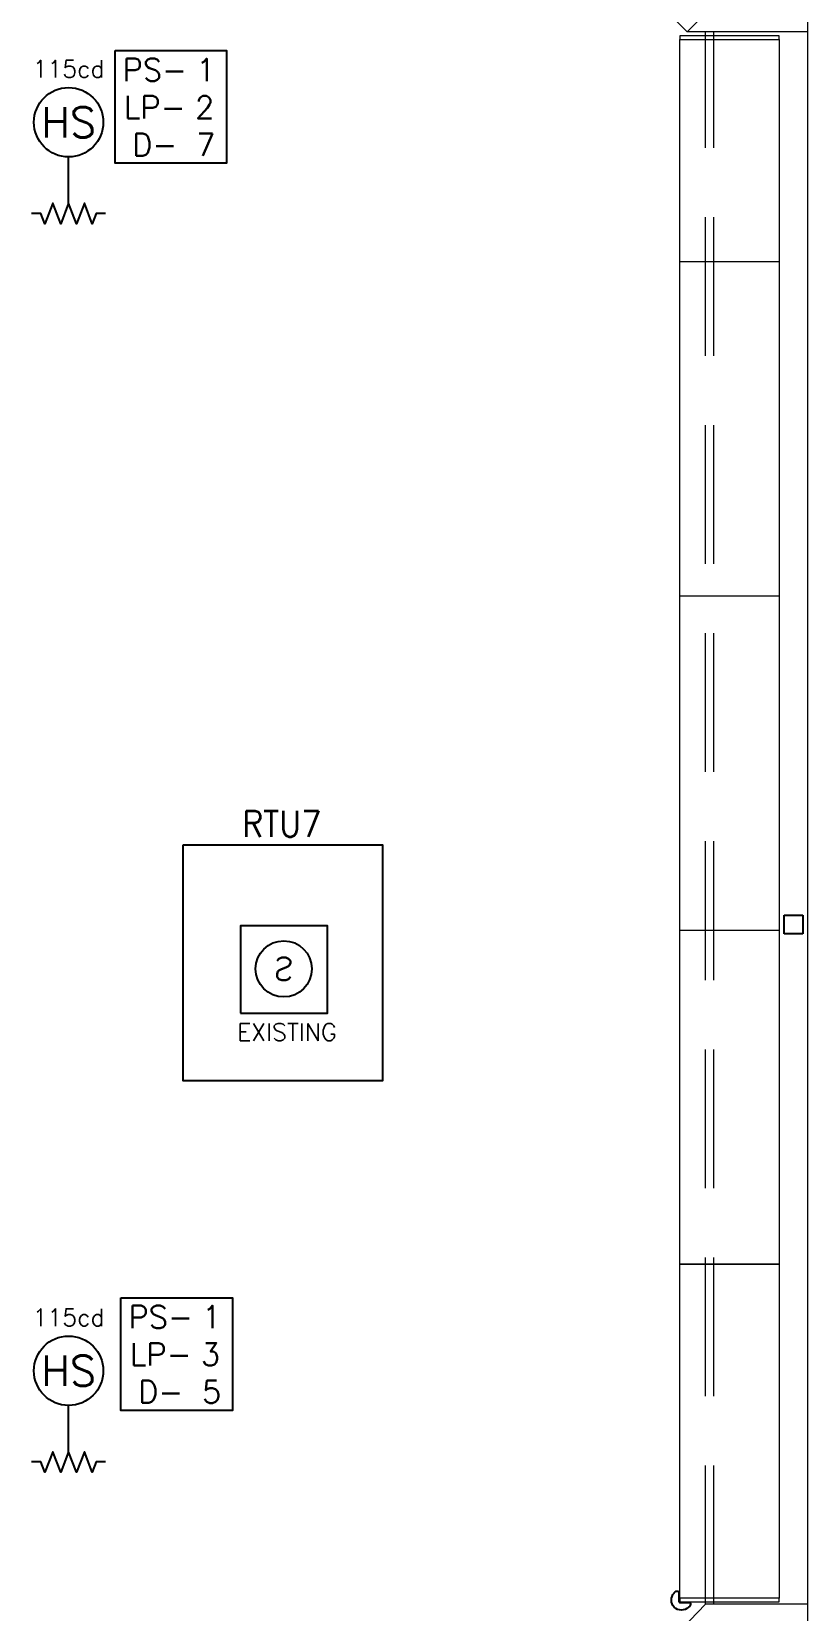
# Model space of a CAD drawing. Header units: inches. Extents: x 0 to 5040, y 0 to 3600.
# Drawn here: x 4225 to 4561, y 668 to 1351 of the extents above; entities that cross this region are included whole.
import ezdxf
from ezdxf.enums import TextEntityAlignment as Align

# ---------------------------------------------------------------- set-up
doc = ezdxf.new("R2010")
doc.units = ezdxf.units.IN
doc.header["$LTSCALE"] = 240
doc.header["$MEASUREMENT"] = 0
for name, pattern in [('HIDDEN2', [0.1875, 0.125, -0.0625]), ('XFLOOR$0$base-fp$0$DASHED', [0.75, 0.5, -0.25]), ('XFLOOR$0$base-fp$0$DIVIDE2', [0.625, 0.25, -0.125, 0, -0.125, 0, -0.125]), ('XFLOOR$0$base-fp$0$HIDDEN', [0.375, 0.25, -0.125])]:
    doc.linetypes.add(name, pattern=pattern)
doc.layers.get('0').update_dxf_attribs({"linetype": 'CONTINUOUS'})
for name, color, linetype in [('EFP10-R$0$G-ANNO-TEXT', 2, 'CONTINUOUS'), ('INITIATING', 4, 'CONTINUOUS'), ('LEADER', 4, 'CONTINUOUS'), ('NOTIFICATION', 6, 'CONTINUOUS'), ('XFLOOR$0$base-fp$0$A-REFR-GARD', 8, 'CONTINUOUS'), ('XFLOOR$0$base-fp$0$S-COLS_EXST', 8, 'CONTINUOUS')]:
    doc.layers.add(name, color=color, linetype=linetype)
for name, color, linetype, lineweight in [('XFLOOR$0$base-fp$0$A-EQPM-REFR_EXST', 8, 'CONTINUOUS', 18), ('XFLOOR$0$base-fp$0$A-SOFF-INTR_EXST', 8, 'XFLOOR$0$base-fp$0$HIDDEN', 18), ('XFLOOR$0$base-fp$0$A-WALL-EXTR_EXST', 8, 'CONTINUOUS', 18), ('XFLOOR$0$base-fp$0$A-WALL-INTR_EXST', 8, 'CONTINUOUS', 18)]:
    doc.layers.add(name, color=color, linetype=linetype, lineweight=lineweight)
doc.styles.add('EFP10-R$0$SIMPLEX', font='simplex.shx', dxfattribs={"height": 11.25})
doc.styles.add('NORMAL', font='romans.shx')
doc.styles.add('ROMANS', font='romans.shx', dxfattribs={"width": 0.9})
doc.styles.add('SIMPLEX', font='simplex.shx', dxfattribs={"height": 0.09375})

# ---------------------------------------------------------------- blocks, each defined once
blk = doc.blocks.new('XFLOOR$0$base-fp$0$A-REFR-CRNRP-P')
at = {"flags": 128}
blk.add_lwpolyline([(-0.03, 0.32, -0.442813), (0.32, 0), (0.32, -4.13, 0.391783), (0.79, -4.63), (0.99, -4.65, 0.227539), (1.96, -4.31), (2.4, -3.87), (2.41, -3.85), (2.41, -3.84), (2.4, -3.82), (2.37, -3.79, 0.996884), (-3.79, 2.36), (-3.82, 2.4), (-3.84, 2.41), (-3.85, 2.41), (-3.87, 2.4), (-4.31, 1.96, 0.227539), (-4.65, 0.99), (-4.63, 0.78, 0.391783), (-4.13, 0.32), (0.07, 0.32)], format="xyb", dxfattribs=at)
blk = doc.blocks.new('XFLOOR')
at = {"layer": 'XFLOOR$0$base-fp$0$A-EQPM-REFR_EXST', "color": 8}
for p, q in [((2841.74, 1189.78), (2841.74, 1286.03)), ((2841.74, 1286.03), (2884.74, 1286.03)), ((2841.74, 1189.78), (2841.74, 1286.03)), ((2841.74, 1286.03), (2884.74, 1286.03)), ((2884.74, 1286.03), (2884.74, 1189.78)), ((2884.74, 1286.03), (2884.74, 1189.78)), ((2841.74, 1045.28), (2841.74, 1189.78)), ((2841.74, 1045.28), (2841.74, 1189.78)), ((2884.74, 1189.78), (2841.74, 1189.78)), ((2884.74, 1189.78), (2884.74, 1045.28)), ((2884.74, 1189.78), (2884.74, 1045.28)), ((2884.74, 1045.28), (2841.74, 1045.28)), ((2884.74, 1045.28), (2841.74, 1045.28)), ((2841.74, 900.78), (2841.74, 1045.28)), ((2884.74, 1045.28), (2884.74, 900.78)), ((2884.74, 1045.28), (2884.74, 900.78)), ((2841.74, 756.28), (2841.74, 900.78)), ((2841.74, 900.78), (2884.74, 900.78)), ((2884.74, 900.78), (2884.74, 756.28)), ((2884.74, 900.78), (2884.74, 756.28)), ((2841.74, 611.78), (2841.74, 756.28)), ((2841.74, 756.28), (2884.74, 756.28)), ((2884.74, 756.28), (2841.74, 756.28)), ((2884.74, 756.28), (2884.74, 611.78)), ((2884.74, 611.78), (2841.74, 611.78)), ((2884.74, 611.78), (2841.74, 611.78))]:
    blk.add_line(p, q, dxfattribs=at)
for points in [[(2884.74, 1286.03), (2884.74, 1287.53), (2841.74, 1287.53), (2841.74, 1286.03)], [(2884.74, 1286.03), (2884.74, 1287.53), (2841.74, 1287.53), (2841.74, 1286.03)], [(2884.74, 610.28), (2884.74, 611.78), (2841.74, 611.78), (2841.74, 610.28)], [(2884.74, 610.28), (2884.74, 611.78), (2841.74, 611.78), (2841.74, 610.28)]]:
    blk.add_lwpolyline(points, close=True, dxfattribs=at)
at = {"layer": 'XFLOOR$0$base-fp$0$A-SOFF-INTR_EXST', "color": 8, "linetype": 'XFLOOR$0$base-fp$0$DASHED'}
blk.add_line((2791.65, 1342.71), (2845.03, 1289.34), dxfattribs=at)
at = {"layer": 'XFLOOR$0$base-fp$0$A-SOFF-INTR_EXST', "color": 8}
for p, q in [((2852.86, 609.21), (2852.86, 1289.34)), ((2856.49, 609.21), (2856.49, 1289.34))]:
    blk.add_line(p, q, dxfattribs=at)
at = {"layer": 'XFLOOR$0$base-fp$0$A-WALL-EXTR_EXST', "color": 8}
blk.add_line((2897.02, 2294.21), (2897.02, 382.21), dxfattribs=at)
at = {"layer": 'XFLOOR$0$base-fp$0$A-WALL-INTR_EXST', "color": 8, "linetype": 'Continuous'}
for p in [(2893.4, 1337.71), (2897.02, 1289.34)]:
    blk.add_line(p, (2845.03, 1289.34), dxfattribs=at)
at = {"layer": 'XFLOOR$0$base-fp$0$A-WALL-INTR_EXST', "color": 8}
for p, q in [((2852.86, 609.21), (2842.79, 598.71)), ((2897.02, 609.21), (2852.86, 609.21))]:
    blk.add_line(p, q, dxfattribs=at)
at = {"layer": 'XFLOOR$0$base-fp$0$S-COLS_EXST', "color": 8}
for p, q in [((2887.02, 907.21), (2895.02, 907.21)), ((2887.02, 899.21), (2887.02, 907.21)), ((2895.02, 907.21), (2895.02, 899.21)), ((2895.02, 899.21), (2887.02, 899.21))]:
    blk.add_line(p, q, dxfattribs=at)
at = {"layer": 'XFLOOR$0$base-fp$0$A-REFR-GARD', "color": 8, "linetype": 'XFLOOR$0$base-fp$0$DIVIDE2', "ltscale": 0.5, "xscale": -1, "rotation": 90}
blk.add_blockref('XFLOOR$0$base-fp$0$A-REFR-CRNRP-P', (2841.74, 610.28), dxfattribs=at)
blk = doc.blocks.new('PC2R')
at = {"layer": 'NOTIFICATION'}
blk.add_circle((0, 0), 0.125, dxfattribs=at)
at = {"layer": 'NOTIFICATION', "color": 2, "style": 'ROMANS'}
blk.add_text('HS', height=0.10938, dxfattribs=at).set_placement((0, 0), align=Align.MIDDLE)
blk.add_attdef('115CD', text='', height=0.0625, dxfattribs=at).set_placement((0, 0.1609), align=Align.CENTER)
blk = doc.blocks.new('A$C5E320BCF')
at = {"layer": 'NOTIFICATION'}
blk.add_lwpolyline([(0, 0.4062), (0.4024, 0.4062), (0.4024, 0), (0, 0)], close=True, dxfattribs=at)
at = {"layer": 'NOTIFICATION', "color": 2, "insert": (0.1437, 0.2022), "char_height": 0.08097, "width": 0.676855, "attachment_point": 5, "style": 'NORMAL'}
blk.add_mtext('PS-\\PLP-\\PD-', dxfattribs=at)
at = {"layer": 'NOTIFICATION', "color": 2, "style": 'NORMAL', "flags": 4}
for tag, p in [('PS', (0.2955, 0.3371)), ('LP', (0.2955, 0.2022)), ('D', (0.2955, 0.0672))]:
    blk.add_attdef(tag, text='', height=0.081, dxfattribs=at).set_placement(p, align=Align.MIDDLE_LEFT)
blk = doc.blocks.new('A$C37132997')
at = {"layer": 'NOTIFICATION', "color": 3, "linetype": 'HIDDEN2'}
blk.add_line((0.284, 0), (0.1171, 0), dxfattribs=at)
at = {"layer": 'NOTIFICATION', "color": 3}
blk.add_lwpolyline([(0.3211, 0.1336), (0.3211, 0.0996), (0.3583, 0.0854), (0.284, 0.0569), (0.3583, 0.0285), (0.284, 0), (0.3583, -0.0285), (0.284, -0.0569), (0.3583, -0.0854), (0.3211, -0.0996), (0.3211, -0.1336)], dxfattribs=at)
blk = doc.blocks.new('D4120')
at = {"layer": 'INITIATING'}
blk.add_lwpolyline([(-0.156, -0.1592), (0.1584, -0.1592), (0.1584, 0.1551), (-0.156, 0.1551)], close=True, dxfattribs=at)
blk.add_circle((0, 0), 0.1013, dxfattribs=at)
at = {"layer": 'INITIATING', "color": 2, "style": 'SIMPLEX', "text_generation_flag": 2, "flags": 8}
blk.add_attdef('S', text='', height=0.081, dxfattribs=at).set_placement((0, 0), align=Align.MIDDLE_CENTER)

msp = doc.modelspace()

# ---------------------------------------------------------------- linework, layer by layer
at = {"color": 2}
msp.add_lwpolyline([(4290.5, 999.26), (4376.75, 999.26), (4376.75, 897.13), (4290.5, 897.13)], close=True, dxfattribs=at)

# ---------------------------------------------------------------- block references
ref = msp.add_blockref('D4120', (4334.04, 945.56), dxfattribs=dict(xscale=120, yscale=120, zscale=120))
ref.add_attrib('S', 'S', dxfattribs={"layer": 'INITIATING', "color": 2, "height": 9.72, "style": 'SIMPLEX', "text_generation_flag": 2}).set_placement((4334.04, 945.56), align=Align.MIDDLE_CENTER)
at = {"layer": 'LEADER'}
msp.add_blockref('XFLOOR', (1663.69, 61.54), dxfattribs=at)
at = {"layer": 'NOTIFICATION'}
ref = msp.add_blockref('A$C5E320BCF', (4261.02, 1293.98), dxfattribs=dict(at, xscale=120, yscale=120, zscale=120))
ref.add_attrib('PS', '1', dxfattribs={"color": 2, "height": 9.72, "style": 'NORMAL', "flags": 4}).set_placement((4296.12, 1334.43), align=Align.MIDDLE_LEFT)
ref.add_attrib('LP', '2', dxfattribs={"color": 2, "height": 9.72, "style": 'NORMAL', "flags": 4}).set_placement((4295.63, 1318.24), align=Align.MIDDLE_LEFT)
ref.add_attrib('D', '7', dxfattribs={"color": 2, "height": 9.72, "style": 'NORMAL', "flags": 4}).set_placement((4296.12, 1302.04), align=Align.MIDDLE_LEFT)
at = {"layer": 'NOTIFICATION', "xscale": 120, "yscale": 120, "zscale": 120}
for p in [(4240.92, 1311.75), (4240.92, 771.75)]:
    msp.add_blockref('PC2R', p, dxfattribs=at).add_auto_attribs({'115CD': '115cd'})
at = {"layer": 'NOTIFICATION', "xscale": 120, "yscale": 120, "zscale": 120, "rotation": 269.9999999999999}
for p in [(4240.92, 1310.81), (4240.92, 770.81)]:
    msp.add_blockref('A$C37132997', p, dxfattribs=at)
at = {"layer": 'NOTIFICATION'}
ref = msp.add_blockref('A$C5E320BCF', (4263.58, 754.59), dxfattribs=dict(at, xscale=120, yscale=120, zscale=120))
ref.add_attrib('PS', '1', dxfattribs={"color": 2, "height": 9.72, "style": 'NORMAL', "flags": 4}).set_placement((4298.68, 795.05), align=Align.MIDDLE_LEFT)
ref.add_attrib('LP', '3', dxfattribs={"color": 2, "height": 9.72, "style": 'NORMAL', "flags": 4}).set_placement((4298.19, 778.85), align=Align.MIDDLE_LEFT)
ref.add_attrib('D', '5', dxfattribs={"color": 2, "height": 9.72, "style": 'NORMAL', "flags": 4}).set_placement((4298.68, 762.65), align=Align.MIDDLE_LEFT)

# ---------------------------------------------------------------- texts
at = {"layer": 'EFP10-R$0$G-ANNO-TEXT', "style": 'EFP10-R$0$SIMPLEX', "width": 0.9}
msp.add_text('RTU7', height=11.25, dxfattribs=at).set_placement((4333.18, 1002.71), align=Align.CENTER)
at = {"layer": 'EFP10-R$0$G-ANNO-TEXT', "insert": (4335.42, 921.95), "char_height": 7.5, "width": 211.4414, "attachment_point": 2, "style": 'EFP10-R$0$SIMPLEX'}
msp.add_mtext('EXISTING', dxfattribs=at)

doc.saveas('drawing.dxf')
